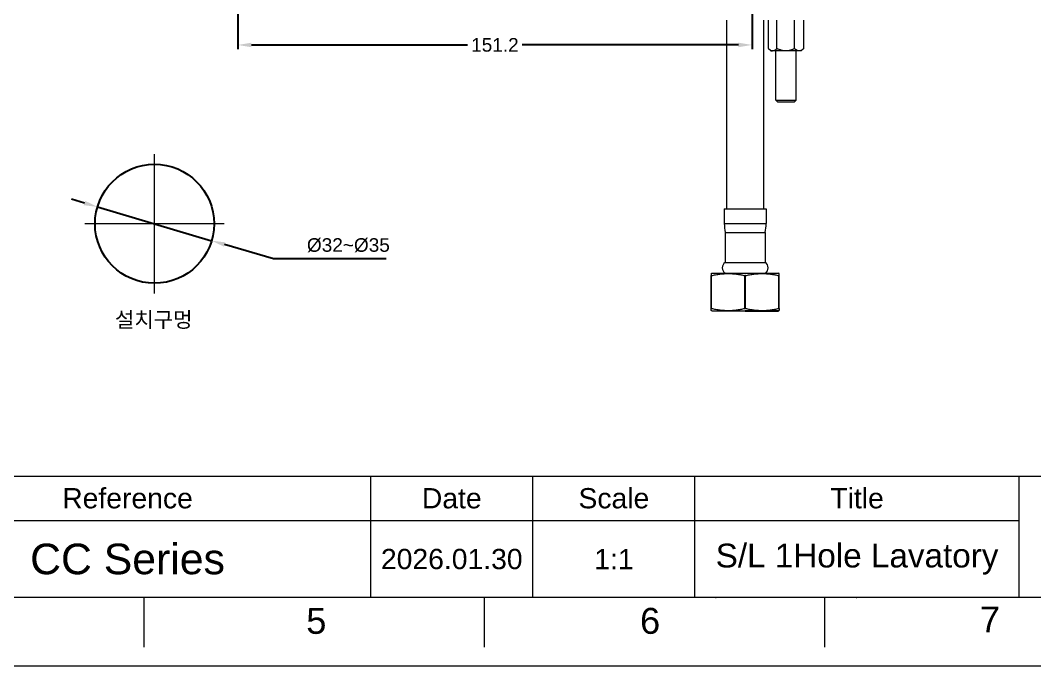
# Model space of a CAD drawing. Header units: millimetres. Extents: x 12315 to 13156, y -3112 to -2518.
# Drawn here: x 12698.9 to 12997.2, y -3112.4 to -2922.5 of the extents above; entities that cross this region are included whole.
import ezdxf

# ---------------------------------------------------------------- set-up
doc = ezdxf.new("R2010")
doc.units = ezdxf.units.MM
doc.linetypes.add('CENTERX2', pattern=[101.6, 63.5, -12.7, 12.7, -12.7])
for name, color, linetype, lineweight in [('CENTER', 1, 'CENTERX2', 15), ('DIM_', 5, 'Continuous', 9), ('FORM', 7, 'Continuous', 13)]:
    doc.layers.add(name, color=color, linetype=linetype, lineweight=lineweight)
doc.layers.add('TEXT', color=2, linetype='Continuous')
doc.styles.add('Arial Unicode MS', font='ARIALUNI.TTF')
doc.styles.get("Standard").update_dxf_attribs({"font": 'arial.ttf'})
doc.dimstyles.new('사본(2) STANDARD', dxfattribs={"dimscale": 0, "dimtxt": 4, "dimasz": 4, "dimexe": 1.25, "dimexo": 0.625, "dimgap": 1.5, "dimtad": 3, "dimtih": 1, "dimtoh": 1, "dimdec": 1, "dimzin": 9, "dimdsep": 46, "dimtxsty": 'Standard', "dimcen": 2.5, "dimclrd": 5, "dimclre": 5, "dimclrt": 5, "dimadec": 0, "dimazin": 0, "dimtfac": 1, "dimtdec": 1, "dimtmove": 0, "dimatfit": 3, "dimfxl": 1.25, "dimtfill": 1, "dimtolj": 1, "dimtzin": 0, "dimarcsym": 0})

# ---------------------------------------------------------------- blocks, each defined once
blk = doc.blocks.new('*D8')
at = {"layer": 'Defpoints', "color": 0, "transparency": 16777216}
for p in [(12762.86, -2897.03), (12914.07, -2897.73), (12914.07, -2929.79)]:
    blk.add_point(p, dxfattribs=at)
at = {"layer": 'DIM_', "color": 5, "lineweight": -2, "transparency": 16777216}
for p, q in [((12762.86, -2897.66), (12762.86, -2931.04)), ((12914.07, -2898.36), (12914.07, -2931.04)), ((12766.86, -2929.79), (12830.42, -2929.79)), ((12910.07, -2929.79), (12846.5, -2929.79))]:
    blk.add_line(p, q, dxfattribs=at)
at = {"layer": 'DIM_', "color": 5, "transparency": 16777216}
for points in [[(12766.86, -2929.13), (12766.86, -2930.46), (12762.86, -2929.79)], [(12910.07, -2929.13), (12910.07, -2930.46), (12914.07, -2929.79)]]:
    blk.add_solid(points, dxfattribs=at)
at = {"layer": 'DIM_', "color": 5, "transparency": 16777216, "insert": (12838.46, -2929.79), "char_height": 4, "attachment_point": 5, "bg_fill": 3, "box_fill_scale": 1.1, "bg_fill_color": 256, "bg_fill_true_color": 13158600, "bg_fill_transparency": 0}
blk.add_mtext('\\A1;151.2', dxfattribs=at)
blk = doc.blocks.new('*D1')
at = {"layer": 'Defpoints', "color": 0, "transparency": 16777216}
for p in [(12721.58, -2977.42), (12755.14, -2987.36)]:
    blk.add_point(p, dxfattribs=at)
at = {"layer": 'DIM_', "color": 5, "lineweight": -2, "transparency": 16777216}
for p, q in [((12717.75, -2976.28), (12713.91, -2975.15)), ((12721.58, -2977.42), (12755.14, -2987.36)), ((12773.35, -2992.75), (12758.98, -2988.49)), ((12806.51, -2992.75), (12773.35, -2992.75))]:
    blk.add_line(p, q, dxfattribs=at)
at = {"layer": 'DIM_', "color": 5, "transparency": 16777216}
for points in [[(12717.94, -2975.64), (12717.56, -2976.92), (12721.58, -2977.42)], [(12759.17, -2987.85), (12758.79, -2989.13), (12755.14, -2987.36)]]:
    blk.add_solid(points, dxfattribs=at)
at = {"layer": 'DIM_', "color": 5, "transparency": 16777216, "insert": (12795.37, -2988.71), "char_height": 4, "attachment_point": 5, "bg_fill": 3, "box_fill_scale": 1.1, "bg_fill_color": 256, "bg_fill_true_color": 13158600, "bg_fill_transparency": 0}
blk.add_mtext('\\A1;%%C32~%%C35', dxfattribs=at)

msp = doc.modelspace()

# ---------------------------------------------------------------- linework, layer by layer
at = {"linetype": 'Continuous', "lineweight": 18}
for p, q in [((12918.87, -2930.84), (12918.87, -2922.53)), ((12918.87, -2930.84), (12918.87, -2922.53)), ((12921.4, -2930.84), (12921.4, -2922.53)), ((12926.6, -2930.84), (12926.6, -2922.53)), ((12929.26, -2930.84), (12929.26, -2922.53)), ((12929.26, -2930.84), (12929.26, -2922.53)), ((12918.91, -2930.88), (12919.57, -2931.53)), ((12919.57, -2931.53), (12920.14, -2931.53)), ((12924, -2931.53), (12920.14, -2931.53)), ((12921.07, -2946.03), (12921.07, -2931.53)), ((12921.07, -2946.03), (12921.07, -2931.53)), ((12927.93, -2931.53), (12924, -2931.53)), ((12927.07, -2946.03), (12927.07, -2931.53)), ((12927.07, -2946.03), (12927.07, -2931.53)), ((12928.57, -2931.53), (12927.93, -2931.53)), ((12928.57, -2931.53), (12929.22, -2930.88)), ((12921.57, -2946.53), (12921.07, -2946.03)), ((12921.07, -2946.03), (12927.07, -2946.03)), ((12921.57, -2946.53), (12921.07, -2946.03)), ((12921.57, -2946.53), (12926.57, -2946.53)), ((12926.57, -2946.53), (12927.07, -2946.03)), ((12926.57, -2946.53), (12927.07, -2946.03)), ((12905.92, -2977.96), (12918.22, -2977.96)), ((12905.92, -2977.96), (12905.92, -2982.32)), ((12918.22, -2977.96), (12918.22, -2982.32)), ((12906.2, -2984.96), (12906.2, -2993.74)), ((12906.2, -2984.96), (12917.94, -2984.96)), ((12917.94, -2984.96), (12917.94, -2993.74)), ((12906.2, -2993.74), (12917.94, -2993.74)), ((12902.07, -2997.03), (12902.24, -2996.96)), ((12902.07, -3007.27), (12902.07, -2997.65)), ((12902.15, -2997.65), (12902.07, -2997.65)), ((12902.15, -3007.27), (12902.15, -2997.65)), ((12902.24, -2996.96), (12921.9, -2996.96)), ((12911.99, -3007.27), (12911.99, -2997.65)), ((12912.15, -2997.65), (12911.99, -2997.65)), ((12912.15, -3007.27), (12912.15, -2997.65)), ((12922.07, -2997.03), (12921.9, -2996.96)), ((12921.99, -3007.27), (12921.99, -2997.65)), ((12922.07, -2997.65), (12921.99, -2997.65)), ((12922.07, -3007.27), (12922.07, -2997.65)), ((12902.15, -3007.27), (12902.07, -3007.27)), ((12902.24, -3007.96), (12902.07, -3007.89)), ((12902.24, -3007.96), (12921.9, -3007.96)), ((12912.15, -3007.27), (12911.99, -3007.27)), ((12921.9, -3007.96), (12922.07, -3007.89)), ((12922.07, -3007.27), (12921.99, -3007.27))]:
    msp.add_line(p, q, dxfattribs=at)
at = {"linetype": 'Continuous', "lineweight": 13}
msp.add_line((12905.92, -2982.32), (12918.22, -2982.32), dxfattribs=at)
msp.add_line((12912.07, -3007.96), (12921.9, -3007.96))
msp.add_circle((12738.36, -2982.39), 17.5)
at = {"linetype": 'Continuous', "lineweight": 18}
for centre, radius, start, end in [((12918.5, -2982.32), 12.59, 180, 192.1084), ((12905.63, -2982.32), 12.59, 347.8916, 0), ((12907.2, -2995.35), 1.9, 121.9344, 238.0656), ((12916.93, -2995.35), 1.9, 301.9344, 58.0656)]:
    msp.add_arc(centre, radius, start, end, dxfattribs=at)
for points, knots in [([(12906.57, -2922.54), (12906.57, -2923.21), (12906.57, -2924.95), (12906.57, -2927.79), (12906.57, -2931.04), (12906.57, -2936.48), (12906.57, -2944.11), (12906.57, -2951.28), (12906.57, -2955.19), (12906.57, -2955.83), (12906.57, -2959.28), (12906.57, -2962.73), (12906.57, -2966.18), (12906.57, -2970.11), (12906.57, -2974.03), (12906.57, -2977.96)], [0, 0, 0, 0, 0.0131346, 0.0343696, 0.0556822, 0.0770942, 0.1413692, 0.2055147, 0.2181517, 0.2181517, 0.2181517, 0.2859777, 0.2859777, 0.2859777, 0.3631489, 0.3631489, 0.3631489, 0.3631489]), ([(12917.57, -2977.96), (12917.57, -2973.29), (12917.57, -2968.62), (12917.57, -2963.94), (12917.57, -2961.24), (12917.57, -2958.54), (12917.57, -2955.83), (12917.57, -2955.15), (12917.57, -2947.08), (12917.57, -2937.72), (12917.57, -2927.78), (12917.57, -2924.75), (12917.57, -2923.01), (12917.57, -2922.54)], [0.6368528, 0.6368528, 0.6368528, 0.6368528, 0.7286931, 0.7286931, 0.7286931, 0.7818485, 0.7818485, 0.7818485, 0.795244, 0.9405244, 0.9656959, 0.9907595, 1, 1, 1, 1]), ([(12906.57, -2927.91), (12906.57, -2927.99), (12906.57, -2930.22), (12906.57, -2934.6), (12906.57, -2943.82), (12906.57, -2950.91), (12906.57, -2955.83), (12906.57, -2955.86), (12906.57, -2955.88), (12906.57, -2955.91)], [0, 0, 0, 0, 0.008259, 0.2160049, 0.4256327, 0.903846, 0.903846, 0.903846, 0.9062547, 0.9062547, 0.9062547, 0.9062547]), ([(12917.57, -2947.16), (12917.57, -2945.33), (12917.57, -2941.48), (12917.57, -2936.4), (12917.57, -2933.11), (12917.57, -2931.83), (12917.57, -2931.79)], [0, 0, 0, 0, 0.358324, 0.750063, 0.992307, 1, 1, 1, 1]), ([(12920.14, -2931.53), (12920.03, -2931.53), (12919.92, -2931.52), (12919.7, -2931.45), (12919.59, -2931.4), (12919.46, -2931.33), (12919.43, -2931.31), (12919.38, -2931.27), (12919.36, -2931.26), (12919.28, -2931.2), (12919.23, -2931.16), (12919.07, -2931.03), (12918.97, -2930.94), (12918.87, -2930.84)], [0, 0, 0, 0, 0.25, 0.25, 0.5, 0.5, 0.5625, 0.5625, 0.625, 0.625, 0.75, 0.75, 1, 1, 1, 1]), ([(12921.4, -2930.84), (12921.3, -2930.94), (12921.2, -2931.03), (12921, -2931.2), (12920.9, -2931.28), (12920.69, -2931.4), (12920.58, -2931.45), (12920.42, -2931.5), (12920.36, -2931.51), (12920.28, -2931.53), (12920.25, -2931.53), (12920.19, -2931.53), (12920.16, -2931.53), (12920.14, -2931.53)], [0, 0, 0, 0, 0.25, 0.25, 0.5, 0.5, 0.75, 0.75, 0.875, 0.875, 0.9375, 0.9375, 1, 1, 1, 1]), ([(12924, -2931.53), (12923.77, -2931.53), (12923.55, -2931.52), (12923.1, -2931.45), (12922.88, -2931.4), (12922.61, -2931.33), (12922.56, -2931.31), (12922.45, -2931.27), (12922.39, -2931.26), (12922.23, -2931.2), (12922.13, -2931.16), (12921.81, -2931.03), (12921.6, -2930.94), (12921.4, -2930.84)], [0, 0, 0, 0, 0.25, 0.25, 0.5, 0.5, 0.5625, 0.5625, 0.625, 0.625, 0.75, 0.75, 1, 1, 1, 1]), ([(12926.6, -2930.84), (12926.39, -2930.94), (12926.19, -2931.03), (12925.77, -2931.2), (12925.56, -2931.28), (12925.13, -2931.4), (12924.91, -2931.45), (12924.57, -2931.5), (12924.46, -2931.51), (12924.29, -2931.53), (12924.23, -2931.53), (12924.11, -2931.53), (12924.06, -2931.53), (12924, -2931.53)], [0, 0, 0, 0, 0.25, 0.25, 0.5, 0.5, 0.75, 0.75, 0.875, 0.875, 0.9375, 0.9375, 1, 1, 1, 1]), ([(12927.93, -2931.53), (12927.81, -2931.53), (12927.7, -2931.52), (12927.47, -2931.45), (12927.36, -2931.4), (12927.22, -2931.33), (12927.19, -2931.31), (12927.13, -2931.27), (12927.11, -2931.26), (12927.02, -2931.2), (12926.97, -2931.16), (12926.81, -2931.03), (12926.7, -2930.94), (12926.6, -2930.84)], [0, 0, 0, 0, 0.25, 0.25, 0.5, 0.5, 0.5625, 0.5625, 0.625, 0.625, 0.75, 0.75, 1, 1, 1, 1]), ([(12929.26, -2930.84), (12929.16, -2930.94), (12929.05, -2931.03), (12928.84, -2931.2), (12928.73, -2931.28), (12928.51, -2931.4), (12928.4, -2931.45), (12928.22, -2931.5), (12928.17, -2931.51), (12928.08, -2931.53), (12928.05, -2931.53), (12927.99, -2931.53), (12927.96, -2931.53), (12927.93, -2931.53)], [0, 0, 0, 0, 0.25, 0.25, 0.5, 0.5, 0.75, 0.75, 0.875, 0.875, 0.9375, 0.9375, 1, 1, 1, 1]), ([(12902.07, -2997.03), (12902.07, -2997.03), (12902.07, -2997.04), (12902.07, -2997.1), (12902.07, -2997.14), (12902.07, -2997.3), (12902.07, -2997.46), (12902.07, -2997.65)], [0, 0, 0, 0, 0.25, 0.25, 0.5, 0.5, 1, 1, 1, 1]), ([(12902.15, -2997.65), (12902.56, -2997.55), (12902.97, -2997.46), (12903.78, -2997.31), (12904.19, -2997.25), (12905.01, -2997.14), (12905.42, -2997.1), (12906.24, -2997.04), (12906.64, -2997.03), (12907.47, -2997.03), (12907.88, -2997.04), (12908.7, -2997.1), (12909.11, -2997.14), (12909.73, -2997.22), (12909.93, -2997.25), (12910.24, -2997.3), (12910.35, -2997.31), (12910.55, -2997.35), (12911.07, -2997.44), (12911.58, -2997.55), (12911.99, -2997.65)], [0, 0, 0, 0, 0.125, 0.125, 0.25, 0.25, 0.375, 0.375, 0.5, 0.5, 0.625, 0.625, 0.75, 0.75, 0.8125, 0.8125, 0.84375, 0.84375, 0.875, 1, 1, 1, 1]), ([(12912.15, -2997.65), (12912.56, -2997.55), (12912.97, -2997.46), (12913.78, -2997.31), (12914.19, -2997.25), (12915.01, -2997.14), (12915.42, -2997.1), (12916.24, -2997.04), (12916.64, -2997.03), (12917.47, -2997.03), (12917.88, -2997.04), (12918.7, -2997.1), (12919.11, -2997.14), (12919.73, -2997.22), (12919.93, -2997.25), (12920.24, -2997.3), (12920.35, -2997.31), (12920.55, -2997.35), (12921.07, -2997.44), (12921.58, -2997.55), (12921.99, -2997.65)], [0, 0, 0, 0, 0.125, 0.125, 0.25, 0.25, 0.375, 0.375, 0.5, 0.5, 0.625, 0.625, 0.75, 0.75, 0.8125, 0.8125, 0.84375, 0.84375, 0.875, 1, 1, 1, 1]), ([(12922.07, -2997.65), (12922.07, -2997.46), (12922.07, -2997.3), (12922.07, -2997.14), (12922.07, -2997.1), (12922.07, -2997.04), (12922.07, -2997.03), (12922.07, -2997.03)], [0, 0, 0, 0, 0.5, 0.5, 0.75, 0.75, 1, 1, 1, 1]), ([(12902.07, -3007.89), (12902.07, -3007.89), (12902.07, -3007.88), (12902.07, -3007.82), (12902.07, -3007.78), (12902.07, -3007.62), (12902.07, -3007.46), (12902.07, -3007.27)], [0, 0, 0, 0, 0.25, 0.25, 0.5, 0.5, 1, 1, 1, 1]), ([(12902.15, -3007.27), (12902.56, -3007.37), (12902.97, -3007.46), (12903.78, -3007.61), (12904.19, -3007.67), (12905.01, -3007.78), (12905.42, -3007.82), (12906.24, -3007.88), (12906.64, -3007.89), (12907.47, -3007.89), (12907.88, -3007.88), (12908.7, -3007.82), (12909.11, -3007.78), (12909.73, -3007.7), (12909.93, -3007.67), (12910.24, -3007.62), (12910.35, -3007.61), (12910.55, -3007.57), (12911.07, -3007.48), (12911.58, -3007.37), (12911.99, -3007.27)], [0, 0, 0, 0, 0.125, 0.125, 0.25, 0.25, 0.375, 0.375, 0.5, 0.5, 0.625, 0.625, 0.75, 0.75, 0.8125, 0.8125, 0.84375, 0.84375, 0.875, 1, 1, 1, 1]), ([(12912.15, -3007.27), (12912.56, -3007.37), (12912.97, -3007.46), (12913.78, -3007.61), (12914.19, -3007.67), (12915.01, -3007.78), (12915.42, -3007.82), (12916.24, -3007.88), (12916.64, -3007.89), (12917.47, -3007.89), (12917.88, -3007.88), (12918.7, -3007.82), (12919.11, -3007.78), (12919.73, -3007.7), (12919.93, -3007.67), (12920.24, -3007.62), (12920.35, -3007.61), (12920.55, -3007.57), (12921.07, -3007.48), (12921.58, -3007.37), (12921.99, -3007.27)], [0, 0, 0, 0, 0.125, 0.125, 0.25, 0.25, 0.375, 0.375, 0.5, 0.5, 0.625, 0.625, 0.75, 0.75, 0.8125, 0.8125, 0.84375, 0.84375, 0.875, 1, 1, 1, 1]), ([(12922.07, -3007.27), (12922.07, -3007.46), (12922.07, -3007.62), (12922.07, -3007.78), (12922.07, -3007.82), (12922.07, -3007.88), (12922.07, -3007.89), (12922.07, -3007.89)], [0, 0, 0, 0, 0.5, 0.5, 0.75, 0.75, 1, 1, 1, 1])]:
    msp.add_open_spline(points, degree=3, knots=knots, dxfattribs=at)
msp.add_open_spline([(12917.57, -2955.83), (12917.57, -2955.14), (12917.57, -2954.45), (12917.57, -2953.77)], degree=3, dxfattribs=at)
at = {"layer": 'FORM'}
for p, q in [((12490.85, -3056.6), (13135.66, -3056.6)), ((12801.93, -3092.36), (12801.93, -3056.6)), ((12801.93, -3092.36), (12801.93, -3056.6)), ((12801.93, -3092.36), (12801.93, -3056.6)), ((12849.61, -3092.36), (12849.61, -3056.6)), ((12897.28, -3092.36), (12897.28, -3056.6)), ((12992.63, -3092.36), (12992.63, -3056.6)), ((12434.83, -3069.71), (12992.63, -3069.71))]:
    msp.add_line(p, q, dxfattribs=at)
at = {"layer": 'FORM', "color": 7, "linetype": 'Continuous'}
for p, q in [((13135.66, -3092.36), (12334.71, -3092.36)), ((12735.19, -3092.36), (12735.19, -3106.91)), ((12835.3, -3092.36), (12835.3, -3106.91)), ((12935.42, -3092.36), (12935.42, -3106.91)), ((12314.69, -3112.38), (13155.69, -3112.38))]:
    msp.add_line(p, q, dxfattribs=at)
at = {"layer": 'FORM'}
for p in [(12903.4, -3092.36), (12944.84, -3092.36)]:
    msp.add_point(p, dxfattribs=at)

# ---------------------------------------------------------------- texts
at = {"layer": 'DIM_', "insert": (12726.7, -3008.31), "char_height": 4.55, "attachment_point": 1}
msp.add_mtext_dynamic_manual_height_columns('설치구멍', width=28.1224, gutter_width=12.5, heights=[0], dxfattribs=at)
at = {"layer": 'FORM', "char_height": 7.63, "attachment_point": 5}
for s, insert in [('5', (12785.94, -3099.24)), ('6', (12884.1, -3099.24)), ('7', (12984.05, -3098.79))]:
    msp.add_mtext_dynamic_manual_height_columns(s, width=50.0595, gutter_width=12.51, heights=[0], dxfattribs=dict(at, insert=insert))
at = {"layer": 'TEXT', "char_height": 5.959, "attachment_point": 5}
for s, width, insert in [('Reference', 143.0272, (12730.42, -3063.16)), ('Date', 47.6757, (12825.77, -3063.16)), ('Scale', 47.6757, (12873.45, -3063.16)), ('Title', 95.3515, (12944.96, -3063.16))]:
    msp.add_mtext_dynamic_manual_height_columns(s, width=width, gutter_width=29.8, heights=[0], dxfattribs=dict(at, insert=insert))
at = {"layer": 'TEXT', "attachment_point": 5, "style": 'Arial Unicode MS'}
for s, width, insert, char_height in [('CC Series', 143.0272, (12730.42, -3081.04), 9), ('2026.01.30', 47.6757, (12825.77, -3081.04), 5.959), ('1:1', 47.6757, (12873.45, -3081.04), 5.959), ('S/L 1Hole Lavatory', 100.9074, (12944.96, -3081.04), 7)]:
    msp.add_mtext_dynamic_manual_height_columns(s, width=width, gutter_width=29.8, heights=[0], dxfattribs=dict(at, insert=insert, char_height=char_height))

# ---------------------------------------------------------------- next in the draw order: dimensions: what is measured, and where the dimension line sits
at = {"layer": 'DIM_'}
dim = msp.add_linear_dim(base=(12914.07, -2929.79), p1=(12762.86, -2897.03), p2=(12914.07, -2897.73), dimstyle='사본(2) STANDARD', override={"dimscale": 1, "dimtad": 0}, dxfattribs=at)
dim.commit()
dim.dimension.update_dxf_attribs({"geometry": '*D8', "text_midpoint": (12838.46, -2929.79)})
dim = msp.add_diameter_dim_2p(p1=(12721.58, -2977.42), p2=(12755.14, -2987.36), text='%%C32~%%C35', dimstyle='사본(2) STANDARD', override={"dimscale": 1, "dimgap": 2}, dxfattribs=at)
dim.commit()
dim.dimension.update_dxf_attribs({"geometry": '*D1', "text_midpoint": (12795.37, -2992.75), "dimtype": 131})

# ---------------------------------------------------------------- next in the draw order: linework, layer by layer
at = {"layer": 'CENTER'}
for p, q in [((12738.36, -3002.89), (12738.36, -2961.89)), ((12758.86, -2982.39), (12717.86, -2982.39))]:
    msp.add_line(p, q, dxfattribs=at)

doc.saveas('drawing.dxf')
